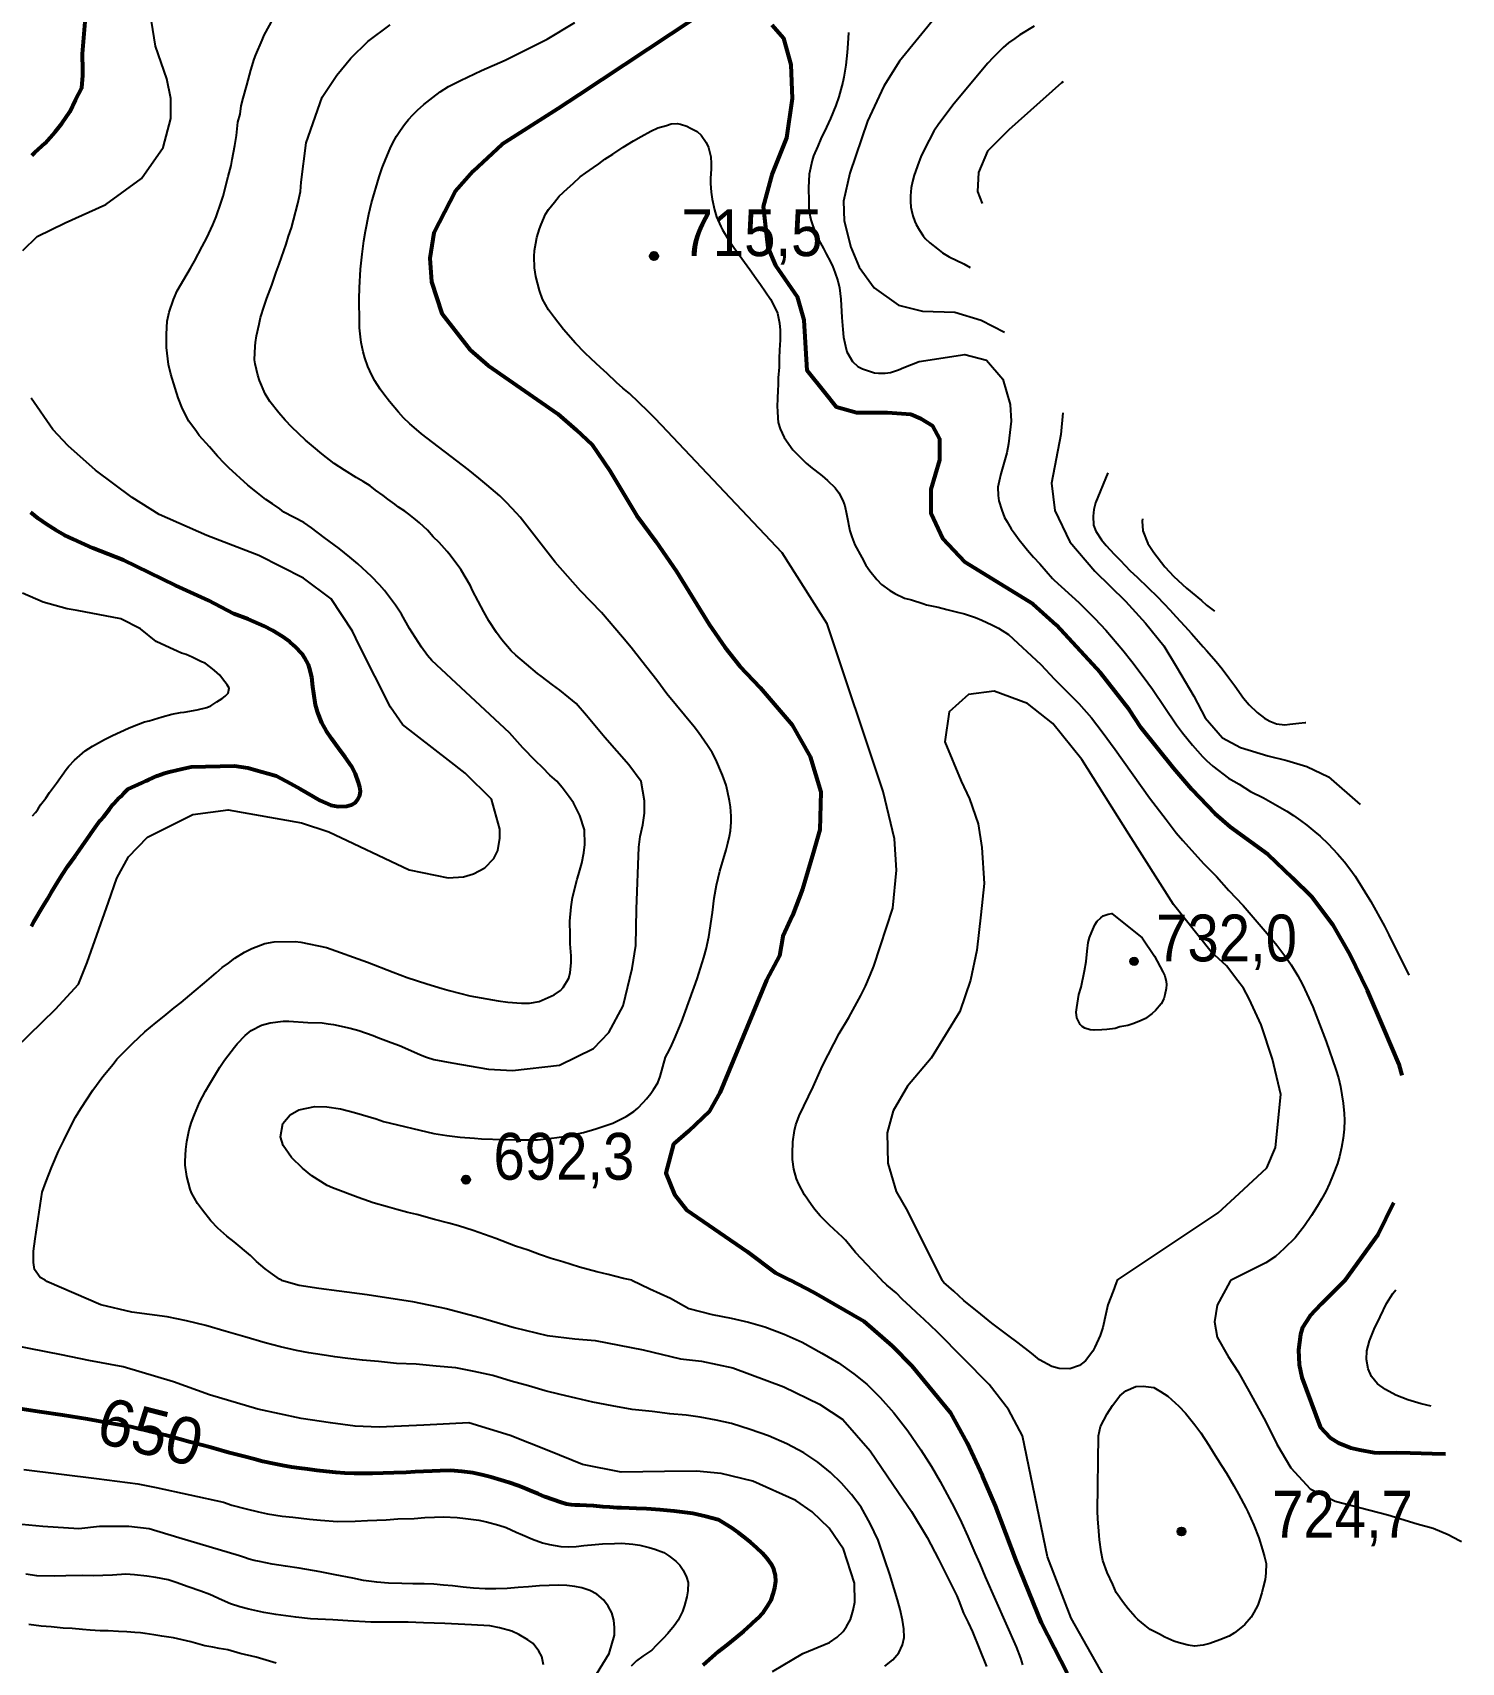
# Model space of a CAD drawing. Header units: metres. Extents: x 552626 to 559174, y 1843804 to 1852371.
# Drawn here: x 558651 to 559171, y 1847861 to 1848453 of the extents above; entities that cross this region are included whole.
import ezdxf
from ezdxf.enums import TextEntityAlignment as Align

# ---------------------------------------------------------------- set-up
doc = ezdxf.new("R2010")
doc.units = ezdxf.units.M
doc.header["$LTSCALE"] = 6.8
for name, color, linetype, lineweight in [('1', 7, 'Continuous', 25), ('2', 7, 'Continuous', 53), ('5', 7, 'Continuous', 25)]:
    doc.layers.add(name, color=color, linetype=linetype, lineweight=lineweight)
doc.layers.add('4', color=7, linetype='Continuous')

msp = doc.modelspace()

# ---------------------------------------------------------------- hatches: boundary and pattern name
at = {"layer": '5'}
for points in [[(558878.59, 1848372.2, 1), (558875.59, 1848372.2, 1)], [(559053.08, 1848115.9, 1), (559050.08, 1848115.9, 1)], [(558810.25, 1848036.55, 1), (558807.25, 1848036.55, 1)], [(559070.3, 1847908.71, 1), (559067.3, 1847908.71, 1)]]:
    msp.add_hatch(color=256, dxfattribs=at).paths.add_polyline_path(points)

# ---------------------------------------------------------------- linework, layer by layer
at = {"layer": '1'}
for points in [[(558647.71, 1848374.22), (558652.91, 1848379.31), (558663.13, 1848384.35), (558677.81, 1848390.92), (558690.87, 1848400.39), (558698.7, 1848411.71), (558701.48, 1848422.19), (558701.54, 1848429.52), (558700.07, 1848436.68), (558695.88, 1848448.55), (558694.47, 1848457.52)], [(558722.59, 1848295.25), (558721.04, 1848296.8), (558718.45, 1848299.52), (558715.51, 1848302.83), (558711.83, 1848307.06), (558710.77, 1848308.4), (558708.05, 1848312.2), (558705.71, 1848316.67), (558704.15, 1848320.69), (558703.02, 1848324.21), (558701.52, 1848329.33), (558700.67, 1848332.8), (558699.86, 1848339), (558699.86, 1848340.64), (558699.94, 1848343.85), (558700.13, 1848348.61), (558700.86, 1848351.8), (558702.42, 1848356.45), (558703.79, 1848359.62), (558708.69, 1848367.85), (558710.04, 1848370.38), (558712.9, 1848375.64), (558714.63, 1848378.85), (558716.74, 1848383.56), (558717.95, 1848386.53), (558719.81, 1848391.76), (558720.47, 1848394.03), (558722.3, 1848401.08), (558723.39, 1848405.13), (558723.78, 1848407.28), (558724.75, 1848412.41), (558725.33, 1848416.03), (558725.88, 1848420.84), (558726.73, 1848423.77), (558727.02, 1848426.81), (558727.79, 1848429.64), (558729.07, 1848434.35), (558730.55, 1848439.72), (558731.82, 1848443.79), (558732.37, 1848445.32), (558734.68, 1848450.69), (558735.47, 1848452.52), (558738.71, 1848458.46)], [(558771.34, 1848290.23), (558768.89, 1848291.69), (558764.66, 1848294.39), (558760.9, 1848296.88), (558756.41, 1848300.29), (558753.37, 1848302.86), (558750.44, 1848305.36), (558745.44, 1848309.98), (558743.04, 1848312.54), (558740.73, 1848315.19), (558737.51, 1848319.39), (558735.82, 1848322.2), (558733.72, 1848326.98), (558733.13, 1848328.92), (558732.12, 1848333), (558731.95, 1848334.45), (558732.19, 1848339.49), (558732.23, 1848340.77), (558732.58, 1848343.28), (558733.56, 1848347.41), (558734.1, 1848349.93), (558735.36, 1848354), (558736.39, 1848356.95), (558738.14, 1848361.62), (558739.78, 1848366.38), (558740.81, 1848369.32), (558743.45, 1848376.56), (558744.3, 1848379.49), (558745.33, 1848382.44), (558746.1, 1848385.26), (558747.6, 1848391.28), (558748.18, 1848393.44), (558748.6, 1848395.62), (558748.89, 1848399.08), (558750.73, 1848413.31), (558756.53, 1848429.92), (558761.78, 1848437.99), (558766.87, 1848444.1), (558773.11, 1848450.22), (558781.15, 1848456.29)], [(558841.23, 1848260.96), (558828.46, 1848277.27), (558827.16, 1848278.79), (558823.66, 1848282.57), (558821.11, 1848285.06), (558816.39, 1848289.13), (558813.46, 1848291.55), (558809.58, 1848294.65), (558792.58, 1848307.67), (558789.92, 1848309.88), (558788.41, 1848311.24), (558786.11, 1848313.48), (558784.25, 1848315.46), (558780.97, 1848319.31), (558778.9, 1848322.02), (558777.63, 1848323.83), (558775.67, 1848326.89), (558774.51, 1848328.93), (558773.09, 1848332.04), (558771.99, 1848335.23), (558771.38, 1848337.38), (558770.65, 1848340.76), (558770.37, 1848342.91), (558770.11, 1848346.18), (558770.03, 1848348.21), (558769.9, 1848356.73), (558770.01, 1848360.64), (558770.42, 1848367.47), (558770.98, 1848372.96), (558771.61, 1848377.69), (558772.24, 1848381.29), (558773.47, 1848387.48), (558774.42, 1848391.52), (558777.25, 1848400.98), (558778.33, 1848404.31), (558779.6, 1848407.58), (558781.22, 1848411.26), (558782.21, 1848413.34), (558783.51, 1848415.77), (558784.93, 1848418.01), (558786.41, 1848420.03), (558787.91, 1848421.81), (558789.48, 1848423.49), (558791.19, 1848425.19), (558793.45, 1848427.27), (558796.67, 1848429.87), (558799.4, 1848431.89), (558802.41, 1848433.8), (558806.79, 1848436.04), (558814.4, 1848439.7), (558823.05, 1848443.42), (558834.13, 1848448.92), (558838.26, 1848451.06), (558848.33, 1848457.12)], [(558980.41, 1848460.27), (558966.31, 1848443.09), (558960.67, 1848433.95), (558954.68, 1848421.18), (558948.23, 1848402.31), (558945.93, 1848392.14), (558946.24, 1848384.97), (558948.61, 1848375.47), (558951.63, 1848368.23), (558957.12, 1848360.63), (558965.92, 1848354.38), (558974.71, 1848352.18), (558986.43, 1848351.81), (558995.96, 1848348.87), (559004.5, 1848344.5)], [(559015.25, 1848455.81), (559010.04, 1848452.64), (559008.17, 1848451.33), (559005.98, 1848449.66), (559004.05, 1848448.04), (559002.63, 1848446.73), (559000.36, 1848444.38), (558998.47, 1848442.27), (558986.18, 1848427.66), (558980.65, 1848420.32), (558978.85, 1848417.62), (558975.39, 1848411.09), (558974.08, 1848408.27), (558973.31, 1848406.36), (558971.69, 1848401.63), (558971.07, 1848399.37), (558970.6, 1848397.06), (558970.29, 1848394.1), (558970.27, 1848392.08), (558970.43, 1848390.02), (558970.62, 1848388.88), (558971.14, 1848386.86), (558971.9, 1848384.83), (558972.42, 1848383.68), (558973.53, 1848381.59), (558974.87, 1848379.6), (558975.69, 1848378.61), (558977.32, 1848377.02), (558980.09, 1848374.81), (558981.96, 1848373.44), (558984.39, 1848371.89)], [(558947.81, 1848453.51), (558947.55, 1848449.46), (558947.28, 1848446.24), (558946.82, 1848441.53), (558946.03, 1848437.24), (558945.7, 1848435.38), (558944.29, 1848430.11), (558943.2, 1848426.88), (558941.28, 1848422.18), (558939.81, 1848419.1), (558937.74, 1848414.84), (558936.59, 1848412.15)], [(559025.74, 1848435.59), (559025.21, 1848435.15), (559006.08, 1848418.04), (558998.34, 1848410.29), (558995.08, 1848402.55), (558994.68, 1848395.63), (558996.32, 1848391.26)], [(558959.92, 1848000), (558956.6, 1848003.39), (558950.38, 1848010.14), (558946.71, 1848014.53), (558945.64, 1848015.62), (558940.87, 1848019.99), (558937.49, 1848023.39), (558935.39, 1848025.88), (558934.16, 1848027.56), (558931.8, 1848031.11), (558929.71, 1848034.9), (558928.86, 1848036.91), (558927.87, 1848040.37), (558927.44, 1848043.93), (558927.37, 1848046.09), (558927.55, 1848050.31), (558928.12, 1848054.46), (558928.62, 1848056.51), (558929.82, 1848059.77), (558934.93, 1848070.29), (558938.35, 1848077.94), (558942.42, 1848085.98), (558944.41, 1848089.64), (558947.89, 1848095.44), (558952.23, 1848103.45), (558953.99, 1848106.9), (558955.71, 1848110.91), (558956.98, 1848114.13), (558963.92, 1848135.19), (558965.18, 1848149.06), (558964.55, 1848160.4), (558960.32, 1848177.68), (558940, 1848238.57), (558923.62, 1848264.41), (558879.87, 1848310.82), (558877.4, 1848313.27), (558874.92, 1848315.72), (558868.15, 1848322.25), (558865.82, 1848324.26), (558863.49, 1848326.28), (558860.01, 1848329.53), (558857.66, 1848331.72), (558854.29, 1848334.89), (558851.94, 1848337.09), (558848.62, 1848340.54), (558844.21, 1848345.51), (558840.89, 1848349.78), (558838.74, 1848352.64), (558836.56, 1848356.5), (558835.47, 1848359.66), (558834.15, 1848364.8), (558833.7, 1848367.94), (558833.5, 1848372.03), (558833.62, 1848374.23), (558834.13, 1848376.93), (558834.54, 1848378.9), (558835.45, 1848382.11), (558836.08, 1848383.73), (558837.67, 1848387.38), (558838.75, 1848389.15), (558840.9, 1848391.86), (558842.58, 1848393.97), (558845.63, 1848396.78), (558847.7, 1848398.57), (558850.26, 1848400.96), (558852.28, 1848402.47), (558855.15, 1848404.45), (558857.01, 1848405.76), (558859.19, 1848407.47), (558862.08, 1848409.26), (558865.9, 1848411.8), (558869.66, 1848414.05), (558872.39, 1848415.64), (558875.91, 1848417.6), (558878.51, 1848418.81), (558881.69, 1848419.72), (558883.27, 1848420.27), (558885.45, 1848420.34), (558886.76, 1848420.12), (558889.02, 1848419.47), (558890.39, 1848418.71), (558892.81, 1848417.44), (558894.24, 1848416.14), (558896.09, 1848413.53), (558896.86, 1848411.61), (558897.79, 1848408.25), (558897.88, 1848405.88), (558897.85, 1848403.78), (558897.68, 1848400.48), (558897.63, 1848398.55), (558897.9, 1848395.39), (558898.19, 1848392.87), (558899.09, 1848389.05), (558899.84, 1848386.49), (558901.43, 1848382.93), (558901.94, 1848381.71), (558904.05, 1848378.39), (558906.05, 1848375.34), (558910.03, 1848370.04), (558911.98, 1848367.35), (558914.28, 1848364.05)], [(558936.59, 1848412.15), (558935.08, 1848408.6), (558934.55, 1848406.9), (558933.46, 1848402.03), (558933.22, 1848396.98), (558933.32, 1848392.16), (558933.41, 1848389.79), (558933.9, 1848386.29), (558934.23, 1848385.05), (558935.72, 1848380.75), (558936.83, 1848378.23), (558938.67, 1848374.97), (558939.72, 1848373), (558941.23, 1848370.16), (558942.08, 1848368.34), (558942.85, 1848366.42), (558943.94, 1848363.26), (558944.51, 1848360.68), (558944.98, 1848356.53), (558945.39, 1848349.83), (558945.71, 1848345.48), (558946.02, 1848342.78), (558946.67, 1848339.48), (558947.18, 1848337.44), (558949.23, 1848333.84), (558951.16, 1848332.14), (558952.91, 1848331.25), (558954.71, 1848330.64), (558957.18, 1848329.82), (558958.66, 1848329.63), (558961.12, 1848329.64), (558963, 1848329.94), (558966.01, 1848330.84), (558967.89, 1848331.72), (558973.5, 1848333.89), (558990.04, 1848336.48), (558997.99, 1848334.35), (559003.82, 1848327.44), (559006.5, 1848318.33), (559006.85, 1848312.16), (559005.95, 1848304.03), (559005.33, 1848300.76), (559004.08, 1848296.51), (559003.11, 1848293.02), (559002.5, 1848290.4), (559002.11, 1848288.25), (559002.18, 1848285.25), (559002.41, 1848283.27), (559003.52, 1848279.93), (559004.47, 1848277.21), (559005.48, 1848275.59), (559006.95, 1848273.11), (559008.04, 1848271.59), (559009.79, 1848269.06), (559011.38, 1848267.14), (559012.87, 1848265.3), (559014.98, 1848262.81), (559017.27, 1848260.33), (559021.9, 1848255), (559022.57, 1848254.42), (559031.52, 1848246.3), (559037.34, 1848240.46), (559041.26, 1848236.23), (559047.45, 1848228.99), (559050.71, 1848224.93), (559054.93, 1848219.41), (559058.21, 1848214.83), (559066.98, 1848201.89), (559069.14, 1848198.95), (559072.74, 1848194.48), (559076.4, 1848190.38), (559077.9, 1848188.85), (559080.17, 1848186.88), (559085.83, 1848182.52), (559089.79, 1848180.24), (559093.93, 1848177.67), (559098.64, 1848175.28), (559107.11, 1848170.45), (559109.55, 1848168.86), (559112.02, 1848167.12), (559114.38, 1848165.34), (559117.25, 1848163.01), (559119.16, 1848161.36), (559122.06, 1848158.65), (559125.48, 1848154.96), (559128.01, 1848152.03), (559129.99, 1848149.51), (559131.88, 1848146.8), (559135.48, 1848141.22), (559137.64, 1848137.63), (559142.54, 1848128.7), (559144.21, 1848125.51), (559151.46, 1848110.88)], [(558984.39, 1848371.89), (558989.68, 1848369.39), (558991.98, 1848368.1)], [(558914.28, 1848364.05), (558915.81, 1848361.85), (558919.43, 1848356.52), (558920.6, 1848354.28), (558921.93, 1848351.42), (558922.71, 1848347.86), (558922.92, 1848345.24), (558922.99, 1848341.41), (558922.86, 1848340.21), (558922.59, 1848335.34), (558922.64, 1848334.16), (558922.55, 1848331.78), (558922.26, 1848327.91), (558922.27, 1848325.45), (558922.14, 1848323.43), (558922.03, 1848320.4), (558921.9, 1848317.56), (558922, 1848315.84), (558922.11, 1848313.29), (558922.2, 1848311.75), (558922.93, 1848309.37), (558923.65, 1848307.81), (558924.38, 1848306.25), (558927.54, 1848301.78), (558928.27, 1848301.04), (558932.39, 1848296.95), (558934.52, 1848295.1), (558935.6, 1848294.4), (558938.21, 1848292.33), (558940.14, 1848290.63), (558942.91, 1848287.94), (558944.3, 1848286.18), (558945.71, 1848283.42), (558946.4, 1848281.4), (558947.09, 1848278.56), (558947.4, 1848276.68), (558948.03, 1848273.56), (558948.26, 1848272.4), (558948.97, 1848270.2), (558950.04, 1848267.22), (558952.66, 1848262.68), (558954.07, 1848259.92), (558955.5, 1848257.8), (558958.05, 1848254.63), (558959.8, 1848252.91), (558962.79, 1848250.7), (558964.66, 1848249.55), (558968.13, 1848247.94), (558970.68, 1848247.23), (558974.75, 1848245.96), (558976.17, 1848245.48), (558980.38, 1848244.6), (558983.49, 1848243.77), (558986.95, 1848242.98), (558989.96, 1848242.23), (558993.95, 1848240.86), (558996.26, 1848239.85), (558999.83, 1848238.16), (559002.34, 1848236.99), (559005.89, 1848234.66), (559017.66, 1848223.77), (559022.61, 1848218.46), (559031.55, 1848209.65), (559036.04, 1848204.35), (559040.02, 1848199.34), (559044.75, 1848192.9), (559057.2, 1848175.29), (559063.17, 1848167.4), (559066.9, 1848162.64), (559069.26, 1848159.83), (559076.82, 1848151.41), (559081.51, 1848146.7), (559086, 1848141.71), (559091.21, 1848136.18), (559099.94, 1848126.06), (559103.41, 1848121.84), (559106.73, 1848117.48), (559108.66, 1848114.64), (559111.07, 1848110.63), (559112.76, 1848107.45), (559114.4, 1848104.1), (559116.52, 1848099.42), (559121.42, 1848086.77), (559124.87, 1848076.62), (559125.81, 1848073.58), (559126.54, 1848070.44), (559127.61, 1848064.31), (559127.97, 1848060.63), (559128.03, 1848058.16), (559127.9, 1848054.92), (559127.5, 1848051.59), (559126.9, 1848048.27), (559126.17, 1848045.04), (559125.45, 1848042.5), (559123.98, 1848038.41), (559122.59, 1848035.16), (559121.2, 1848032.26), (559119.74, 1848029.53), (559118.13, 1848026.76), (559116.09, 1848023.54), (559113.49, 1848019.84)], [(558645, 1848084.3), (558659.57, 1848098.58), (558667.91, 1848107.64), (558671.13, 1848115.47), (558678.89, 1848137.45), (558681.88, 1848146.15), (558686.14, 1848153.84), (558693.03, 1848161.06), (558709.45, 1848169.25), (558722.36, 1848170.99), (558749.02, 1848166.21), (558758.91, 1848162.97), (558788.13, 1848149.22), (558802.3, 1848146.23), (558807.83, 1848146.6), (558811.51, 1848147.71), (558815.57, 1848149.92), (558818.89, 1848153.24), (558820.36, 1848156.19), (558821.1, 1848160.62), (558821.1, 1848163.94), (558817.98, 1848174.9), (558808.41, 1848184.35), (558802.46, 1848189.06), (558785.68, 1848201.93), (558781.28, 1848208.22), (558769.89, 1848230.79), (558767.49, 1848235.9), (558759.72, 1848247.68), (558749.73, 1848255.15), (558733.48, 1848263.44), (558714.52, 1848270.65), (558697.3, 1848278.32), (558687.46, 1848284.52), (558674.11, 1848294.43), (558664.23, 1848303.2), (558658.64, 1848309.24), (558650.79, 1848320.56)], [(559025.62, 1848315.3), (559024.9, 1848307.35), (559021.61, 1848289.71), (559022.71, 1848279.79), (559028.2, 1848268.4), (559037.36, 1848257.74), (559048.42, 1848246.81), (559055.73, 1848238.83), (559062.4, 1848230.53), (559066.96, 1848222.92), (559073.32, 1848212.33), (559077.44, 1848204.45), (559083.67, 1848197.19), (559090.26, 1848193.57), (559100.12, 1848190.59), (559107.12, 1848188.95), (559114.33, 1848186.69), (559122.21, 1848182.97), (559133.73, 1848172.96)], [(558655.85, 1848000), (558654.05, 1848000.96), (558651.91, 1848003.9), (558651.59, 1848006.44), (558651.59, 1848010.57), (558652.23, 1848015.01), (558654.71, 1848032), (558656.11, 1848035.63), (558658.3, 1848041.26), (558660.66, 1848046.92), (558662.59, 1848050.79), (558664.28, 1848054.36), (558666.9, 1848059.32), (558668.73, 1848062.45), (558673.17, 1848069.07), (558676.8, 1848074.05), (558680.57, 1848078.59), (558681.92, 1848080.3), (558684.78, 1848083.28), (558687.73, 1848086.17), (558692, 1848090.31), (558696.17, 1848093.71), (558699.01, 1848096.04), (558702.68, 1848099.02), (558705.2, 1848100.95), (558710.03, 1848104.98), (558713.68, 1848108.13), (558718.02, 1848111.73), (558720.17, 1848113.62), (558722.45, 1848115.25), (558724.71, 1848117.07), (558728.28, 1848119.3), (558730.96, 1848120.61), (558735.6, 1848122.33), (558739.08, 1848123.01), (558746.73, 1848123.15), (558748.78, 1848122.84), (558758.11, 1848120.99), (558772.97, 1848115.58), (558782.24, 1848111.99), (558787.39, 1848110.03), (558794.59, 1848107.75), (558800.08, 1848106.01), (558802.63, 1848105.3), (558810.15, 1848103.42), (558814.25, 1848102.61), (558820.41, 1848101.5), (558824.01, 1848101.09), (558828.98, 1848100.75), (558831.9, 1848100.72), (558835.31, 1848101.29), (558840.86, 1848103.75), (558843.06, 1848105.28), (558844.12, 1848106.41), (558846.11, 1848109.74), (558846.6, 1848111.8), (558846.93, 1848115.31), (558847, 1848117.87), (558846.68, 1848122.22), (558846.59, 1848125.4), (558846.55, 1848130.51), (558846.95, 1848135.76), (558847.48, 1848139.1), (558849.18, 1848145.78), (558849.64, 1848147.38), (558850.88, 1848151.63), (558851.55, 1848155.36), (558851.94, 1848158.32), (558851.78, 1848163.69), (558850.18, 1848168.89), (558847.82, 1848173.55), (558846.21, 1848175.65), (558843.71, 1848179.1), (558841.72, 1848181.34), (558839.27, 1848183.61), (558836.58, 1848186.4), (558834.02, 1848188.76), (558829.39, 1848193.51), (558824.58, 1848198.92), (558796.36, 1848225.21), (558794.8, 1848227.01), (558792.58, 1848230.07), (558788.23, 1848236.82), (558785.29, 1848242.13), (558783.16, 1848245.31), (558779.12, 1848250.63), (558777.38, 1848252.74), (558774.44, 1848255.82), (558769.49, 1848260.34), (558766.54, 1848262.84), (558762.69, 1848265.94), (558757.18, 1848269.95), (558752.62, 1848273.47), (558749.81, 1848275.34), (558742.6, 1848279.2), (558741.09, 1848280.4), (558738.42, 1848282.19), (558736.05, 1848283.74), (558732.33, 1848286.69), (558729.52, 1848288.92), (558722.59, 1848295.25)], [(558741.75, 1848000), (558740.97, 1848000.42), (558738.49, 1848002.17), (558735.73, 1848004.15), (558732.65, 1848006.87), (558730.4, 1848008.97), (558724.54, 1848013.92), (558721.85, 1848016.05), (558718.63, 1848018.94), (558716.06, 1848021.62), (558712.99, 1848025.52), (558711.17, 1848027.93), (558709.02, 1848031.75), (558708.5, 1848033.14), (558707.25, 1848037.7), (558706.68, 1848041.88), (558706.69, 1848043.33), (558706.94, 1848047.52), (558707.32, 1848050.46), (558708.2, 1848054.62), (558709.04, 1848057.52), (558710.08, 1848060.27), (558711.93, 1848064.64), (558714.08, 1848068.77), (558715.68, 1848071.4), (558718.26, 1848075.67), (558719.33, 1848077.42), (558721.02, 1848079.97), (558724.63, 1848084.72), (558725.58, 1848085.91), (558728.49, 1848088.96), (558730.72, 1848090.75), (558734.39, 1848092.71), (558737.54, 1848093.61), (558742.36, 1848094.17), (558744.34, 1848094.21), (558751.26, 1848093.74), (558756.44, 1848093.53), (558758.65, 1848093.24), (558760.67, 1848092.93), (558766.61, 1848091.62), (558769.78, 1848090.72), (558775.05, 1848088.97), (558776.76, 1848088.26), (558781.58, 1848086.38), (558784.6, 1848085.28), (558789.83, 1848083.07), (558792.21, 1848081.99), (558794.4, 1848081.07), (558797.12, 1848080.2), (558803.59, 1848079.03), (558816.9, 1848076.78), (558825.71, 1848076.25), (558842.72, 1848078.21), (558855.14, 1848084.26), (558860.65, 1848090.04), (558865.83, 1848099.77), (558869.17, 1848113.27), (558870.52, 1848121.65), (558870.67, 1848134.91), (558871.61, 1848157.39), (558872.1, 1848161.3), (558872.98, 1848165.54), (558873.58, 1848169.75), (558873.58, 1848174.26), (558872.41, 1848181.28), (558867.99, 1848187.33), (558859.26, 1848197.26), (558852.55, 1848205.29), (558848.78, 1848209.59), (558846.15, 1848211.85), (558842.83, 1848214.48), (558840.24, 1848216.37), (558836.04, 1848219.54), (558834.74, 1848220.57), (558830.8, 1848223.86), (558826.87, 1848227.15), (558825.22, 1848228.79), (558821.84, 1848232.78), (558819.81, 1848235.38), (558817.03, 1848239.71), (558815.29, 1848242.89), (558811.12, 1848250.63), (558810.37, 1848252.37), (558806.87, 1848258.26), (558802.98, 1848263.47), (558801.92, 1848264.81), (558798.98, 1848268.13), (558796.83, 1848270.16), (558794.72, 1848272.66), (558791.86, 1848275.25), (558790.36, 1848276.44), (558787.95, 1848278.36), (558786.54, 1848279.47), (558784.27, 1848280.95), (558782.87, 1848282.06), (558780.38, 1848283.88), (558778.67, 1848285.23), (558775.9, 1848287.11), (558773.89, 1848288.7), (558771.34, 1848290.23)], [(559042.02, 1848293.45), (559037.54, 1848282.58), (559036.91, 1848280.14), (559036.64, 1848277.73), (559036.83, 1848274.47), (559037.64, 1848272.19), (559039.74, 1848269.05), (559041.43, 1848267.06), (559044.34, 1848263.92), (559046.51, 1848261.71), (559050.15, 1848257.84), (559052.7, 1848255.48), (559056.7, 1848251.65), (559059.9, 1848248.46), (559062.37, 1848246.01), (559064.66, 1848243.53), (559066.75, 1848241.22), (559070.07, 1848237.76), (559072.48, 1848235.03), (559076.69, 1848230.22), (559077.93, 1848228.9), (559081.41, 1848224.83), (559083.54, 1848222.15), (559086.02, 1848218.88), (559088.17, 1848216.02), (559091.33, 1848211.55), (559093.34, 1848209.13), (559096.32, 1848206.28), (559099.01, 1848204.31), (559100.88, 1848203.15), (559103.36, 1848202.16), (559106.41, 1848201.87), (559108.21, 1848202.08), (559111.45, 1848202.45), (559113.79, 1848202.72), (559114.02, 1848202.72)], [(559054.59, 1848276.71), (559054.46, 1848275.83), (559054.77, 1848272.31), (559056.57, 1848267.77), (559058.69, 1848264.45), (559062.75, 1848259.26), (559066.07, 1848255.81), (559070.57, 1848251.58), (559076.11, 1848247.01), (559077.94, 1848245.4), (559080.82, 1848243.19)], [(558869.09, 1848000), (558866.01, 1848000.69), (558860.43, 1848002.04), (558856.34, 1848003.01), (558849.99, 1848004.82), (558843.99, 1848006.66), (558839.68, 1848007.97), (558835.45, 1848009.38), (558831.3, 1848010.9), (558826.79, 1848012.37), (558819.6, 1848015.16), (558815.54, 1848016.59), (558811.39, 1848018.1), (558806.05, 1848019.75), (558802.49, 1848020.79), (558797.37, 1848022.1), (558790.84, 1848023.88), (558787.58, 1848024.68), (558783.67, 1848025.68), (558780.22, 1848026.64), (558775.07, 1848028.13), (558773.28, 1848028.74), (558769.61, 1848030.03), (558760.25, 1848033.57), (558758.35, 1848034.44), (558752.7, 1848037.95), (558749.39, 1848040.73), (558745.33, 1848044.6), (558742.3, 1848048.96), (558741.3, 1848052.19), (558742.19, 1848056.99), (558744.82, 1848060.1), (558748.05, 1848061.91), (558753.78, 1848063.2), (558758.22, 1848063.08), (558763.1, 1848062.28), (558768.23, 1848060.97), (558776.09, 1848058.62), (558778.81, 1848057.76), (558797.04, 1848053.34), (558801.82, 1848052.63), (558806.68, 1848052.01), (558811.88, 1848051.61), (558814.34, 1848051.44), (558822.52, 1848051.12), (558827.95, 1848051.02), (558834.74, 1848050.98), (558839.99, 1848051.68), (558841.78, 1848051.88), (558845.25, 1848052.37), (558851.51, 1848053.72), (558855.97, 1848055.05), (558862.15, 1848057.11), (558865.06, 1848058.53), (558866.94, 1848059.47), (558869.72, 1848061.33), (558871.2, 1848062.58), (558873.14, 1848064.61), (558874.34, 1848065.93), (558875.92, 1848067.92), (558876.93, 1848069.39), (558878.47, 1848071.73), (558879.37, 1848074.1), (558881.27, 1848081.09), (558882.03, 1848082.44), (558883.04, 1848084.44), (558884.53, 1848087.7), (558887.05, 1848093.78), (558888.58, 1848097.76), (558892.79, 1848109.58), (558895.16, 1848117.34), (558895.99, 1848120.3), (558897, 1848124.86), (558898.31, 1848133.67), (558898.91, 1848138.82), (558899.77, 1848143.64), (558900.96, 1848148.63), (558903.29, 1848156.42), (558903.96, 1848158.91), (558904.53, 1848161.4), (558904.87, 1848163.37), (558905.12, 1848166.54), (558905.11, 1848168.64), (558904.85, 1848172.02), (558904.54, 1848174.25), (558903.86, 1848177.7), (558903.26, 1848179.96), (558901.97, 1848183.57), (558899.53, 1848189.21), (558898.17, 1848191.81), (558896.52, 1848194.4), (558893.29, 1848199.04), (558891.74, 1848201.13), (558881.8, 1848213.08), (558878.07, 1848218.04), (558872.61, 1848224.96), (558868.79, 1848230.02), (558865.7, 1848233.75), (558858.01, 1848242.67), (558850.4, 1848250.6), (558841.23, 1848260.96)], [(558693.57, 1848203.26), (558698.29, 1848204.71), (558701.87, 1848205.75), (558705.06, 1848206.3), (558706.31, 1848206.45), (558711.01, 1848207.26), (558714.52, 1848208.2), (558715.99, 1848208.82), (558718.18, 1848210.16), (558720.2, 1848211.48), (558721.29, 1848212.23), (558722.34, 1848213.35), (558722.67, 1848215.19), (558721.99, 1848216.38), (558720.29, 1848218.54), (558719.24, 1848219.86), (558717.41, 1848221.64), (558716.01, 1848222.75), (558713.95, 1848224.23), (558712.61, 1848224.8), (558710.51, 1848225.82), (558709.26, 1848226.49), (558707.07, 1848227.42), (558705.38, 1848227.95), (558703.85, 1848228.67), (558701.09, 1848229.89), (558696.22, 1848232.14), (558690.45, 1848236.78), (558683.28, 1848240.32), (558667.5, 1848243.39), (558663.77, 1848244.02), (558655.06, 1848246.43), (558647.54, 1848249.73)], [(559045.43, 1848000), (559073.45, 1848018.73), (559082.1, 1848024.51), (559089.71, 1848031.59), (559099.83, 1848040.87), (559102.96, 1848048.3), (559104.86, 1848067.55), (559101.85, 1848080.33), (559097.72, 1848092.84), (559093.42, 1848102.25), (559091.39, 1848106.12), (559089.26, 1848108.77), (559085.2, 1848114.25), (559079.54, 1848119.39), (559065.95, 1848136.51), (559049.63, 1848162.16), (559032.63, 1848189.27), (559022, 1848202.32), (559012.8, 1848209.62), (559000.71, 1848214.15), (558991.34, 1848212.82), (558984.34, 1848206.61), (558982.77, 1848195.63), (558988.78, 1848181.4), (558991.71, 1848174.92), (558994.93, 1848165.91), (558996.18, 1848157.3), (558997.04, 1848144.16), (558995.9, 1848132.84), (558994.43, 1848119.94), (558992.07, 1848109.12), (558988.24, 1848097.62), (558977.84, 1848080.74), (558969.24, 1848070.49), (558963.97, 1848061.53), (558961.8, 1848053.56), (558962.04, 1848042.53), (558965.15, 1848032.22), (558969.19, 1848025.09), (558981.65, 1848000)], [(558651.24, 1848168.75), (558652.27, 1848170.04), (558653.14, 1848171.14), (558654.12, 1848172.79), (558656.02, 1848175.18), (558657.4, 1848177.32), (558659.91, 1848180.68), (558663.5, 1848185.62), (558664.45, 1848186.81), (558666.54, 1848189.04), (558670.32, 1848192.37), (558673.01, 1848194.12), (558677.35, 1848196.52), (558680.26, 1848197.94), (558686.1, 1848200.6), (558687.57, 1848201.22), (558691.98, 1848202.9), (558693.57, 1848203.26)], [(559113.49, 1848019.84), (559110.06, 1848015.39), (559106.14, 1848011.58), (559103, 1848008.62), (559099.5, 1848006.39), (559086.8, 1848000)], [(558825.21, 1847963.32), (558818.47, 1847965.36), (558811.76, 1847966.79), (558805.03, 1847968.17), (558797.87, 1847968.76), (558790.71, 1847969.54), (558783.52, 1847969.81), (558776.92, 1847970.51), (558771.15, 1847970.94), (558765.81, 1847971.63), (558761.14, 1847972.21), (558756.54, 1847972.86), (558751.67, 1847973.65), (558747.13, 1847974.47), (558741.3, 1847975.8), (558735.78, 1847977.29), (558728.39, 1847979.43), (558721.65, 1847981.43), (558714.19, 1847983.53), (558707.17, 1847985.22), (558700.17, 1847986.68), (558687.35, 1847988.45), (558676, 1847991.05), (558656.48, 1847999.51), (558655.86, 1848000)], [(558741.76, 1848000), (558748.12, 1847998.28), (558755.32, 1847997.18), (558762.63, 1847996.22), (558772.82, 1847994.82), (558789.31, 1847992.34), (558801.57, 1847989.76), (558813.91, 1847986.42), (558826.28, 1847982.83), (558838.31, 1847979.97), (558848.36, 1847978.68), (558855.76, 1847978.11), (558873.12, 1847974.71), (558886.74, 1847971.51), (558894.3, 1847970.58), (558905.77, 1847968.17), (558924.3, 1847961.29), (558937.25, 1847954.94), (558945.74, 1847949.35), (558955.65, 1847938.02), (558966.01, 1847922.88), (558970.66, 1847915.95), (558976.37, 1847906.58), (558980.49, 1847898.69), (558982.78, 1847894), (558987.16, 1847885.37), (558987.88, 1847883.45), (558989.63, 1847879.07), (558991.27, 1847875.68), (558992.83, 1847872.19), (558997.94, 1847859.68)], [(558869.09, 1848000), (558875.61, 1847996.88), (558883.13, 1847993.5), (558889.81, 1847989.74), (558898.2, 1847987.51), (558905.14, 1847986.22), (558911.48, 1847984.74), (558917.42, 1847983.05), (558924.34, 1847980.37), (558930.88, 1847977.45), (558938.13, 1847973.47), (558944.1, 1847969.95), (558949.72, 1847965.99), (558954.49, 1847962.24), (558959.24, 1847957.45), (558964.23, 1847951.8), (558969.36, 1847945.23), (558974.04, 1847938.44), (558977.92, 1847932.38), (558981.06, 1847926.87), (558983.66, 1847922.13), (558986.19, 1847917.43), (558988.82, 1847911.94), (558991.19, 1847906.89), (558993.75, 1847900.91), (558995.52, 1847896.94), (558997.43, 1847892.27), (559008.72, 1847866.77), (559010.34, 1847862.7), (559010.99, 1847860.19)], [(559043.51, 1847851.08), (559028.71, 1847877.23), (559020.12, 1847899.48), (559011.03, 1847943.46), (559005.98, 1847953.07), (558998.9, 1847962.17), (558980.18, 1847981.14), (558977.54, 1847983.59), (558975.25, 1847985.7), (558972.62, 1847988.12), (558970.28, 1847990.32), (558967.45, 1847992.97), (558965.14, 1847995.39), (558961.71, 1847998.27), (558959.76, 1848000)], [(559045.43, 1848000), (559045.06, 1847999.03), (559044, 1847996), (559042.06, 1847991.12), (559041.36, 1847987.8), (559040.27, 1847982.85), (559039.28, 1847979.91), (559037.27, 1847975.69), (559036.6, 1847974.28), (559033.93, 1847970.73), (559031.71, 1847969.06), (559028.19, 1847967.83), (559024.36, 1847967.89), (559021.69, 1847968.66), (559017.25, 1847971.14), (559014.32, 1847973.47), (559009.47, 1847977.32), (559005.67, 1847980.04), (558999.92, 1847984.45), (558995.89, 1847987.65), (558989.74, 1847992.68), (558986.12, 1847996.01), (558982.42, 1847999.24), (558981.65, 1848000)], [(559086.8, 1848000), (559086.36, 1847999.43), (559081.76, 1847990.99), (559080.75, 1847984.92), (559081.76, 1847979.36), (559085.8, 1847972.28), (559089.34, 1847966.72), (559093.38, 1847959.64), (559099.44, 1847948.52), (559103.48, 1847940.43), (559108.53, 1847931.83), (559115.61, 1847924.25), (559124.7, 1847919.7), (559143.84, 1847914.82), (559154.49, 1847911.48), (559160.24, 1847909.9), (559165.75, 1847907.62), (559169.81, 1847905.49), (559170.53, 1847905.01)], [(559136.66, 1847967.81), (559136.04, 1847971.18), (559136.21, 1847974.38), (559137.11, 1847977.97), (559138.82, 1847982.29), (559141.04, 1847986.71), (559143.34, 1847991.52), (559145.59, 1847995.14), (559146.66, 1847996.51)], [(558949.99, 1847889.92), (558945.99, 1847902.32), (558940.75, 1847909.94), (558934.54, 1847915.79), (558928.66, 1847920), (558912.95, 1847926.94), (558901.56, 1847929.75), (558892.59, 1847930.65), (558880.91, 1847930.46), (558865.11, 1847930.32), (558851.15, 1847933.09), (558838.89, 1847937.98), (558824.87, 1847943.57), (558809.82, 1847948.14), (558793.46, 1847947.29), (558777.2, 1847946.58), (558768.54, 1847947), (558759.54, 1847948.16), (558748.81, 1847949.75), (558733.1, 1847953.22), (558715.53, 1847958.4), (558702.4, 1847963.07), (558684.15, 1847968.56), (558671.67, 1847970.85), (558661.78, 1847972.93), (558643.77, 1847976.39)], [(558960.95, 1847859.76), (558963.84, 1847862.02), (558966.09, 1847864.6), (558967.38, 1847867.48), (558967.96, 1847870.18), (558967.89, 1847873.37), (558967.45, 1847876.48), (558966.58, 1847880.37), (558965.57, 1847883.9), (558964.37, 1847887.82), (558962.84, 1847893.07), (558961.03, 1847898.46), (558958.58, 1847905.54), (558955.67, 1847911.56), (558952.4, 1847917.57), (558948.84, 1847922.15), (558945.19, 1847926.31), (558941.29, 1847930.18), (558936.62, 1847933.95), (558931.5, 1847937.28), (558925.32, 1847940.61), (558918.65, 1847943.52), (558912.07, 1847945.74), (558905.25, 1847947.93), (558899.68, 1847949.17), (558893.87, 1847950.28), (558888.8, 1847950.96), (558882.82, 1847951.46), (558876.46, 1847952.28), (558869.11, 1847953.02), (558861.86, 1847954.42), (558854.85, 1847955.67), (558848.74, 1847957.15), (558843.04, 1847958.51), (558837.55, 1847959.88), (558831.5, 1847961.59), (558825.21, 1847963.32)], [(559159.49, 1847954.22), (559155.9, 1847955.1), (559151.05, 1847956.6), (559146.65, 1847958.27), (559142.97, 1847960.28), (559140.07, 1847962.42), (559137.88, 1847965.09), (559136.66, 1847967.81)], [(558648.06, 1847931.23), (558674.53, 1847927.98), (558689.55, 1847925.97), (558696.19, 1847924.68), (558720.59, 1847919.38), (558723.72, 1847918.24), (558728.85, 1847917), (558733.32, 1847915.85), (558736.65, 1847915.15), (558741.91, 1847914.25), (558745.86, 1847913.96), (558751.86, 1847913.23), (558755.9, 1847912.86), (558762.04, 1847912.32), (558768.52, 1847912.4), (558772.91, 1847912.65), (558779.71, 1847912.93), (558784, 1847913.26), (558789.97, 1847913.44), (558793.85, 1847913.8), (558797.34, 1847913.87), (558800.64, 1847914.09), (558805.51, 1847913.81), (558808.63, 1847913.42), (558813.37, 1847912.8), (558816.18, 1847912.21), (558820.65, 1847911.05), (558823.34, 1847910.11), (558826.94, 1847908.44), (558829.3, 1847907.47), (558832.98, 1847905.89), (558836.62, 1847904.64), (558839.11, 1847904.01), (558843.19, 1847903.31), (558845.87, 1847903.12), (558848.85, 1847903.3), (558851.65, 1847903.62), (558855.68, 1847904), (558858.41, 1847904.23), (558862.72, 1847904.39), (558865.29, 1847904.44), (558869.41, 1847904.16), (558871.95, 1847903.78), (558875.3, 1847902.92), (558877.45, 1847902.25), (558880.67, 1847901.04), (558882.47, 1847899.91), (558885.04, 1847897.88), (558886.45, 1847896.45), (558887.73, 1847894.69), (558888.95, 1847892.08), (558889.5, 1847890.14)], [(558729.94, 1847898.7), (558728.21, 1847899.22), (558726.41, 1847899.85), (558704.38, 1847906.37), (558693.67, 1847909.64), (558686.22, 1847910.57), (558675.51, 1847910.57), (558668.07, 1847909.64), (558655.03, 1847910.57), (558644.79, 1847911.51)], [(558856.15, 1847856.88), (558860.81, 1847864.35), (558862.71, 1847871.05), (558862.73, 1847873.83), (558862.45, 1847876.46), (558861.73, 1847879.13), (558860.45, 1847881.59), (558858.7, 1847883.87), (558856.26, 1847885.87), (558853.73, 1847887.23), (558850.92, 1847888.27), (558848.36, 1847888.75), (558845.47, 1847889.06), (558842.54, 1847889.14), (558838.98, 1847889.08), (558835.53, 1847888.9), (558831.52, 1847888.62), (558827.74, 1847888.32), (558823.72, 1847888.02), (558819.63, 1847887.88), (558815.73, 1847887.89), (558811.49, 1847888.14), (558807.79, 1847888.47), (558803.91, 1847888.91), (558800.61, 1847889.24), (558797.02, 1847889.54), (558793.59, 1847889.65), (558789.44, 1847889.74), (558785.42, 1847889.76), (558780.62, 1847889.97), (558776.33, 1847890.29), (558771.57, 1847890.95), (558767.6, 1847891.69), (558761.27, 1847892.96), (558755.78, 1847894), (558748.08, 1847895.35), (558743.22, 1847896.1), (558738.33, 1847896.88), (558736.03, 1847897.29), (558733.76, 1847897.75), (558731.76, 1847898.22), (558729.94, 1847898.7)], [(558831.27, 1847869.38), (558827.98, 1847871.24), (558825.42, 1847872.53), (558820.96, 1847873.68), (558817.38, 1847874.43), (558810.78, 1847874.76), (558808.35, 1847874.89), (558801.07, 1847875.31), (558793.31, 1847875.5), (558787.71, 1847875.77), (558779.64, 1847875.76), (558774.15, 1847875.79), (558765.87, 1847876.25), (558760.34, 1847876.62), (558752.31, 1847877.02), (558746.92, 1847877.57), (558739.66, 1847878.57), (558735.33, 1847879.32), (558729.8, 1847880.43), (558726.53, 1847881.38), (558723.17, 1847882.41), (558720.19, 1847883.73), (558715.71, 1847885.79), (558712.4, 1847887.08), (558707.82, 1847888.63), (558703.39, 1847890.2), (558700.54, 1847891.12), (558696.03, 1847892.02), (558692.82, 1847892.48), (558688.28, 1847892.96), (558685.17, 1847893.18), (558680.3, 1847892.87), (558676.74, 1847892.71), (558673.26, 1847892.65), (558669.43, 1847892.7), (558663.37, 1847892.59), (558659.06, 1847892.43), (558652.81, 1847892.63), (558648.83, 1847893.25)], [(558889.5, 1847890.14), (558889.35, 1847887.13), (558889.01, 1847885.01), (558888.13, 1847881.82), (558887.39, 1847879.57), (558885.83, 1847876.48), (558884.39, 1847874.48), (558882.13, 1847871.64), (558880.42, 1847869.86), (558877.89, 1847867.24), (558876.25, 1847865.55), (558873.08, 1847863.44), (558870.79, 1847861.68), (558868.84, 1847859.79)], [(558920.18, 1847857.84), (558931.23, 1847864.39), (558940.83, 1847868.32), (558943.64, 1847870.33), (558945.84, 1847872.34), (558947.05, 1847874.15), (558948.45, 1847876.76), (558949.45, 1847880.17), (558950.05, 1847882.99), (558949.99, 1847889.92)], [(558654.39, 1847874.3), (558649.86, 1847874.87)], [(558739.79, 1847860.83), (558732.56, 1847863.04), (558726.67, 1847864.37), (558722.18, 1847865.71), (558719.02, 1847866.14), (558716.74, 1847866.7), (558713.84, 1847867.19), (558711.33, 1847867.89), (558708.8, 1847868.55), (558705.57, 1847869.33), (558702.48, 1847870.02), (558698.22, 1847870.65), (558695.29, 1847871.16), (558692.2, 1847871.58), (558690.41, 1847871.87), (558688.35, 1847872.05), (558685.5, 1847872.25), (558682.48, 1847872.36), (558678.67, 1847872.55), (558675.79, 1847872.61), (558672.2, 1847872.9), (558669.35, 1847873.07), (558665.65, 1847873.43), (558662.33, 1847873.62), (558658.05, 1847874.01), (558654.39, 1847874.3)], [(558836.98, 1847860.22), (558836.29, 1847863.3), (558835.24, 1847865.18), (558833.17, 1847868.02), (558831.27, 1847869.38)]]:
    msp.add_lwpolyline(points, dxfattribs=at)
for points in [[(559034.53, 1848119.58), (559034.9, 1848122.72), (559035.41, 1848124.61), (559036.18, 1848126.61), (559037.25, 1848129.2), (559038.11, 1848130.48), (559039.43, 1848131.73), (559040.35, 1848132.47), (559042.11, 1848133.04), (559043.45, 1848133.29), (559054.54, 1848124.46), (559058.97, 1848117.81), (559062.03, 1848112.15), (559062.76, 1848110.59), (559063.26, 1848108.55), (559063.39, 1848107.47), (559063.27, 1848106.08), (559062.72, 1848103.74), (559062.43, 1848102.34), (559061.45, 1848100.49), (559059.36, 1848098.06), (559058.12, 1848096.91), (559055.76, 1848095.18), (559053.86, 1848094.23), (559051.06, 1848093.18), (559049.3, 1848092.61), (559046.44, 1848092.1), (559044.68, 1848091.54), (559041.72, 1848091.1), (559039.82, 1848090.98), (559037.09, 1848090.85), (559035.61, 1848091.04), (559033.63, 1848091.64), (559032.74, 1848092.17), (559031.92, 1848092.99), (559031.21, 1848094.37), (559030.73, 1848095.41), (559030.58, 1848097.49), (559030.76, 1848099.16), (559031.5, 1848103.8), (559032.37, 1848106.55), (559033.51, 1848112.43), (559034.14, 1848115.84)], [(559038.64, 1847943.41), (559039.32, 1847946.9), (559041.79, 1847951.51), (559043.69, 1847954.47), (559046.36, 1847958.02), (559048.56, 1847959.85), (559052.21, 1847961.44), (559054.85, 1847961.57), (559058.74, 1847961.02), (559061.23, 1847959.64), (559063.84, 1847957.87), (559067.83, 1847954.25), (559070.29, 1847951.7), (559073.61, 1847947.43), (559075.77, 1847944.52), (559078.69, 1847940.11), (559080.43, 1847937.24), (559083.28, 1847932.74), (559085.18, 1847929.88), (559087.79, 1847925.27), (559089.56, 1847922.23), (559092.2, 1847917.3), (559092.95, 1847915.81), (559095.09, 1847910.98), (559096.95, 1847906.37), (559098.28, 1847902.03), (559098.98, 1847899.53), (559099.59, 1847897.11), (559099.49, 1847893.6), (559099.27, 1847891.25), (559098.51, 1847888.42), (559097.99, 1847886.45), (559097.14, 1847883.69), (559096.51, 1847881.95), (559095.15, 1847879.3), (559094.1, 1847877.6), (559091.83, 1847874.93), (559090.92, 1847874.16), (559088.1, 1847871.92), (559086.08, 1847870.69), (559082.74, 1847869.31), (559079.06, 1847868.06), (559076.64, 1847867.45), (559073.52, 1847867.09), (559071.24, 1847867.41), (559067.99, 1847868.2), (559065.99, 1847868.89), (559062.76, 1847870.26), (559060.8, 1847871.37), (559057.37, 1847873.05), (559055.54, 1847874.5), (559052.96, 1847876.7), (559051.93, 1847877.67), (559049.44, 1847880.54), (559047.68, 1847882.83), (559045.09, 1847886.53), (559043.84, 1847889.46), (559041.76, 1847893.79), (559040.27, 1847898.11), (559039.65, 1847901.29), (559038.98, 1847905.7), (559038.79, 1847908.84), (559038.44, 1847913.29), (559038.29, 1847916.1)]]:
    msp.add_lwpolyline(points, close=True, dxfattribs=at)
at = {"layer": '2'}
for points in [[(558650.94, 1848408.78), (558652.09, 1848409.82), (558655.81, 1848413.26), (558659.44, 1848417.42), (558661.93, 1848420.35), (558664.82, 1848424.61), (558666.86, 1848429.04), (558669.18, 1848433.34), (558669.49, 1848437.83), (558669.54, 1848439.8), (558669.38, 1848445.66), (558670.35, 1848457.3)], [(558891.42, 1848458.25), (558849.93, 1848430.75), (558842.11, 1848425.75), (558821.78, 1848412.73), (558811.32, 1848403.04), (558804.83, 1848395.73), (558797.04, 1848380.69), (558795.66, 1848371.41), (558796.26, 1848362.86), (558800.03, 1848351.33), (558810.29, 1848338.11), (558816.86, 1848332.43), (558842.15, 1848314.89), (558848.86, 1848309.1), (558854.63, 1848303.59), (558860.99, 1848294.16), (558870.84, 1848277.81), (558877.71, 1848268.44), (558885.25, 1848257.6), (558897.12, 1848238.26), (558902.82, 1848230.04), (558908.23, 1848223.2), (558915.68, 1848215.44), (558927.28, 1848201.86), (558933.86, 1848190.4), (558937.67, 1848177.46), (558937.32, 1848163.66), (558934.95, 1848155.16), (558931.05, 1848142.11), (558927.39, 1848132.56), (558923.89, 1848124.95), (558922.65, 1848117.87), (558918, 1848109.1), (558900.96, 1848068.18), (558897.24, 1848061.45), (558889.59, 1848054.14), (558884.22, 1848049.41), (558881.43, 1848038.93), (558884.51, 1848031.18), (558888.88, 1848025.64), (558910.94, 1848010.43), (558921.21, 1848002.73), (558926.54, 1848000)], [(559149.03, 1848074.47), (559147.86, 1848078.41), (559142.36, 1848091.54), (559136.41, 1848105.26), (559130.16, 1848118.3), (559123.91, 1848129.03), (559116.17, 1848139.32), (559109.2, 1848146.24), (559100.25, 1848154.73), (559086.64, 1848164.61), (559081.07, 1848169.5), (559072.6, 1848178.3), (559066.05, 1848186.03), (559054.2, 1848200.75), (559049.83, 1848207.45), (559039.42, 1848220.78), (559023.42, 1848238.11), (559014.95, 1848245.75), (559004.88, 1848251.92), (558990.03, 1848260.96), (558982.08, 1848269.47), (558977.84, 1848278.51), (558977.84, 1848287.55), (558981.02, 1848298.18), (558981.02, 1848305.63), (558978.37, 1848310.42), (558974.12, 1848313.07), (558970.41, 1848314.67), (558961.93, 1848315.2), (558950.79, 1848315.2), (558943.37, 1848317.33), (558939.13, 1848322.65), (558932.77, 1848330.62), (558931.63, 1848348.96), (558929.23, 1848357.38), (558921.35, 1848368.74), (558918.53, 1848375.36), (558916.87, 1848390.18), (558920.05, 1848401.88), (558925.35, 1848415.18), (558927.47, 1848429.53), (558926.94, 1848441.77), (558924.29, 1848451.34), (558920.05, 1848456.12)], [(558753.06, 1848175.91), (558755.71, 1848174.3), (558759.64, 1848172.65), (558762.35, 1848172.14), (558765.43, 1848172.31), (558767.11, 1848172.78), (558768.73, 1848173.78), (558769.37, 1848174.59), (558770.18, 1848176.23), (558770.38, 1848177.71), (558770.21, 1848179.16), (558769.64, 1848180.92), (558768.65, 1848184), (558767.14, 1848186.83), (558764.84, 1848190.13), (558762.37, 1848193.41), (558759.87, 1848196.86), (558758.1, 1848199.58), (558756.39, 1848202.58), (558754.83, 1848206.59), (558754.08, 1848209.16), (558753.42, 1848213.28), (558753.05, 1848215.7), (558752.74, 1848219.22), (558751.91, 1848222.5), (558751.5, 1848223.64), (558750.01, 1848226.3), (558749.45, 1848227.24), (558746.33, 1848230.53), (558744.7, 1848231.99), (558742.21, 1848233.8), (558738.38, 1848236.19), (558735.37, 1848237.76), (558729.61, 1848240.21), (558724.36, 1848242.25), (558715.17, 1848247.03), (558703.15, 1848252.45), (558684.27, 1848261.68), (558673.18, 1848266), (558665.95, 1848269.29), (558662.85, 1848270.84), (558659.74, 1848272.55), (558656.44, 1848274.62), (558653.27, 1848276.86), (558650.57, 1848279.06)], [(558650.81, 1848128.75), (558651.72, 1848130.32), (558655.09, 1848136), (558656.62, 1848138.54), (558658.15, 1848141.09), (558660.46, 1848144.83), (558661.99, 1848147.37), (558664.11, 1848150.45), (558666.7, 1848154.12), (558668.19, 1848156.21), (558670.3, 1848159.28), (558671.02, 1848160.18), (558673.35, 1848163.74), (558673.99, 1848164.54), (558675.8, 1848167.03), (558677.18, 1848168.56), (558679.25, 1848171.17), (558680.42, 1848172.86), (558682.2, 1848174.88), (558683.28, 1848175.83), (558684.41, 1848177.06), (558685.89, 1848178.5), (558690.98, 1848180.83), (558692.46, 1848181.45), (558693.42, 1848181.84), (558696.54, 1848183.29), (558699.16, 1848184.32), (558701.46, 1848184.95), (558705.64, 1848185.89), (558708.94, 1848186.54), (558724.68, 1848186.98), (558729.51, 1848186.26), (558731.5, 1848185.66), (558739.8, 1848183.33), (558744.95, 1848180.54), (558748.46, 1848178.58), (558753.06, 1848175.91)], [(559128.33, 1848000), (559140.3, 1848016.58), (559145.93, 1848028.31)], [(558700.89, 1847943.33), (558693.88, 1847945), (558686.9, 1847946.77), (558679.08, 1847948.13), (558671.2, 1847949.58), (558662.17, 1847950.94), (558653.7, 1847952.24), (558644.31, 1847953.64), (558635.28, 1847954.87), (558625.72, 1847956.06), (558616.32, 1847957.23), (558606.72, 1847958.32), (558578.21, 1847963.79), (558570.77, 1847967.06), (558562.39, 1847970.8), (558554.47, 1847976.4), (558544.23, 1847985.74), (558531.53, 1848000)], [(559027.43, 1847857.14), (559017.97, 1847875.55), (559008.71, 1847898.2), (559001.16, 1847918.04), (558996.43, 1847928.94), (558990.94, 1847940.92), (558984.95, 1847951.67), (558970.89, 1847968.83), (558963.75, 1847976.11), (558953.48, 1847984.96), (558935.15, 1847995.59), (558926.54, 1848000)], [(559128.33, 1848000), (559119.65, 1847991.5), (559115.5, 1847986.99), (559112.8, 1847982.81), (559112.06, 1847980.35), (559111.33, 1847974.69), (559111.57, 1847969.28), (559112.55, 1847964.61), (559119.17, 1847946.76), (559122.96, 1847942.7), (559125.91, 1847940.96), (559130.37, 1847939.06), (559133.6, 1847938.43), (559138.78, 1847937.45), (559140.79, 1847937.35), (559147.1, 1847937.41), (559151.94, 1847937.3), (559159.95, 1847937.05), (559164.72, 1847936.96)], [(558894.95, 1847860.07), (558900.58, 1847865.09), (558903.74, 1847867.49), (558906.98, 1847870.19), (558909.68, 1847872.43), (558912.51, 1847874.99), (558914.74, 1847877.08), (558916.86, 1847879.41), (558918.38, 1847881.54), (558919.62, 1847883.73), (558920.46, 1847886.08), (558921.05, 1847888.25), (558921.34, 1847890.66), (558921.26, 1847892.67), (558920.7, 1847894.88), (558919.74, 1847896.77), (558918.21, 1847898.92), (558916.53, 1847900.79), (558914.36, 1847902.88), (558912.33, 1847904.65), (558909.83, 1847906.62), (558907.76, 1847908.22), (558905.2, 1847910), (558903.09, 1847911.4), (558900.49, 1847912.92), (558895.87, 1847914.11), (558891.19, 1847915.22), (558884.47, 1847916.04), (558879.34, 1847916.55), (558874.32, 1847916.93), (558870.68, 1847917.09), (558868.1, 1847917.23), (558865.31, 1847917.28), (558863.74, 1847917.29), (558861.07, 1847917.5), (558858.55, 1847917.64), (558855.06, 1847918.01), (558852.52, 1847918.12), (558850.08, 1847918.27), (558848.45, 1847918.25), (558846.98, 1847918.35), (558845.32, 1847918.63), (558843.01, 1847919.32), (558840.53, 1847920.18), (558837.47, 1847921.36), (558835.04, 1847922.35), (558832.79, 1847923.27), (558830.29, 1847924.31), (558827.81, 1847925.25), (558824.34, 1847926.54), (558821.57, 1847927.38), (558817.92, 1847928.47), (558815.01, 1847929.14), (558811.2, 1847930.06), (558807.26, 1847930.51), (558803.3, 1847930.88), (558799.34, 1847930.77), (558796.41, 1847930.65), (558793.37, 1847930.5), (558790.3, 1847930.34), (558786.98, 1847930.19), (558782.53, 1847929.98), (558778.67, 1847929.86), (558774.74, 1847929.74), (558771.46, 1847929.73), (558768.15, 1847929.79), (558764.72, 1847929.93), (558761.47, 1847930.17), (558757.93, 1847930.52), (558754.6, 1847930.91), (558751.13, 1847931.34), (558748.13, 1847931.72), (558745.36, 1847932.1), (558742.07, 1847932.68), (558739.07, 1847933.28), (558734.93, 1847934.19), (558731.91, 1847934.93), (558727.65, 1847936.05), (558722.83, 1847937.31), (558716.09, 1847939.2), (558708.65, 1847941.11), (558700.89, 1847943.33)]]:
    msp.add_lwpolyline(points, dxfattribs=at)
at = {"layer": '5'}
for centre in [(558877.09, 1848372.2), (558808.75, 1848036.55), (559068.8, 1847908.71)]:
    msp.add_circle(centre, 1.5, dxfattribs=at)
at = {"layer": '5', "lineweight": 13}
msp.add_circle((559051.58, 1848115.9), 1.5, dxfattribs=at)

# ---------------------------------------------------------------- texts
at = {"layer": '4'}
msp.add_text('650', height=17, rotation=345.84, dxfattribs=at).set_placement((558692.01, 1847936.7), align=Align.CENTER)
at = {"layer": '5', "width": 0.9}
for s, p in [('715,5', (558887.09, 1848372.2)), ('732,0', (559059.58, 1848115.9)), ('692,3', (558818.75, 1848036.55)), ('724,7', (559101.71, 1847906.49))]:
    msp.add_text(s, height=17, dxfattribs=at).set_placement(p)

doc.saveas('drawing.dxf')
